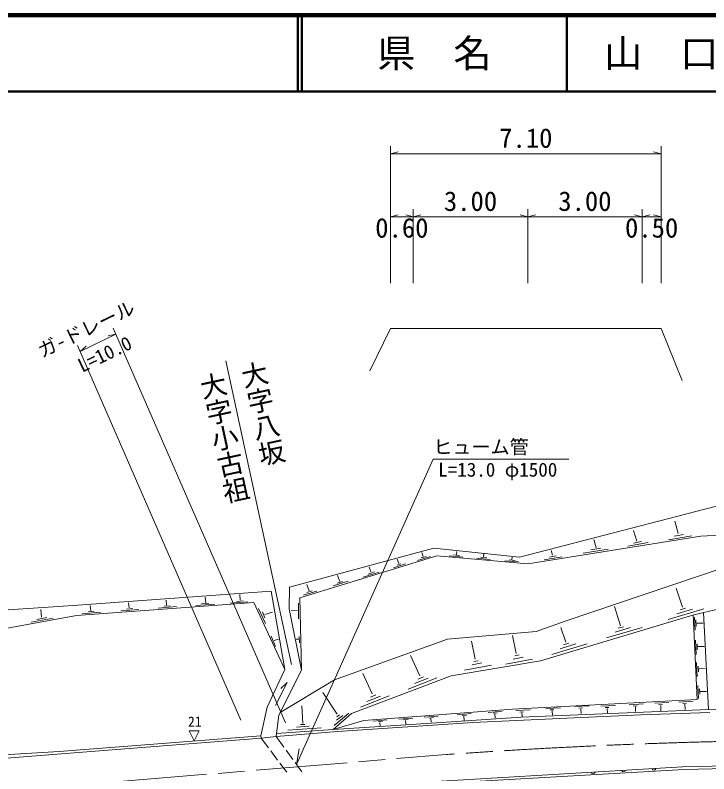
# Model space of a CAD drawing. Units: millimetres, scale not verified, with parts at other scales. Extents: x 40000 to 680000, y 20000 to 380000.
# Drawn here: x 260676 to 351624, y 280499 to 380000 of the extents above; entities that cross this region are included whole.
import ezdxf
from ezdxf.enums import TextEntityAlignment as Align

# ---------------------------------------------------------------- set-up
doc = ezdxf.new("R2010")
doc.units = ezdxf.units.MM
doc.header["$LTSCALE"] = 1000
doc.linetypes.add('CHAIN', pattern=[18.5, 12, -1.5, 3.5, -1.5])
for name, color, linetype, lineweight in [('M-BGD', 7, 'Continuous', 13), ('M-BMK', 2, 'CHAIN', 13), ('M-STR-HTXT', 7, 'Continuous', 13), ('M-TTL', 2, 'Continuous', 140), ('M-TTL-LINE', 7, 'Continuous', 50)]:
    doc.layers.add(name, color=color, linetype=linetype, lineweight=lineweight)
doc.layers.add('M-TTL-TXT', color=7, linetype='Continuous')
doc.styles.add('@ＭＳ ゴシック', font='')
doc.styles.add('ＭＳ ゴシック', font='')
doc.styles.get('@ＭＳ ゴシック').set_extended_font_data('@MS Gothic')
doc.styles.get('ＭＳ ゴシック').set_extended_font_data('MS Gothic')

msp = doc.modelspace()

# ---------------------------------------------------------------- linework, layer by layer
at = {"layer": 'M-BGD'}
for p, q in [((309878, 344845), (309878, 362832)), ((345378, 344845), (345378, 362832)), ((309878, 361832), (310878, 362082)), ((309878, 361832), (345378, 361832)), ((345378, 361832), (344378, 362082)), ((309878, 344845), (309878, 354555)), ((312878, 344845), (312878, 354555)), ((312878, 344845), (312878, 354555)), ((327878, 344845), (327878, 354555)), ((327878, 344845), (327878, 354555)), ((342878, 344845), (342878, 354555)), ((342878, 344845), (342878, 354555)), ((345378, 344845), (345378, 354555)), ((309878, 353555), (310878, 353805)), ((309878, 353555), (312878, 353555)), ((312878, 353555), (311878, 353805)), ((312878, 353555), (313878, 353805)), ((312878, 353555), (327878, 353555)), ((327878, 353555), (326878, 353805)), ((327878, 353555), (328878, 353805)), ((327878, 353555), (342878, 353555)), ((342878, 353555), (341878, 353805)), ((342878, 353555), (343878, 353805)), ((342878, 353555), (345378, 353555)), ((345378, 353555), (344378, 353805)), ((309878, 338921), (307186, 333338)), ((312878, 338921), (309878, 338921)), ((327878, 338921), (312878, 338921)), ((327878, 338921), (342878, 338921)), ((342878, 338921), (345378, 338921)), ((345378, 338921), (348145, 332082)), ((326808, 308894), (353641, 315846)), ((347595, 312009), (347156, 313618)), ((372498, 312798), (350589, 311681)), ((350589, 311681), (327890, 308039)), ((342172, 311017), (341746, 312417)), ((346319, 311172), (349389, 311730)), ((347063, 311651), (348299, 311890)), ((336852, 310119), (336559, 311227)), ((340993, 310343), (343651, 310822)), ((341729, 310751), (342810, 310973)), ((296644, 304972), (315554, 310081)), ((314181, 309016), (313992, 309548)), ((315554, 310081), (326808, 308894)), ((318522, 309273), (318563, 309663)), ((331127, 309171), (330968, 309809)), ((335168, 309419), (338420, 309977)), ((336169, 309871), (337454, 310110)), ((315980, 309102), (297982, 303573)), ((310991, 308071), (310743, 308674)), ((313431, 308473), (315132, 308998)), ((313915, 308809), (314547, 309010)), ((327890, 308039), (315980, 309102)), ((317600, 309096), (319372, 308936)), ((318167, 309208), (318935, 309137)), ((321162, 308778), (322934, 308618)), ((321729, 308890), (322497, 308819)), ((322083, 308955), (322125, 309345)), ((325449, 308558), (326217, 308487)), ((325804, 308623), (325833, 308898)), ((330019, 308559), (332385, 308967)), ((330737, 308932), (331597, 309082)), ((307316, 306972), (307074, 307610)), ((310276, 307527), (311847, 308024)), ((310778, 307864), (311262, 308035)), ((324882, 308446), (326654, 308286)), ((332799, 300514), (353525, 307528)), ((303225, 305737), (302947, 306494)), ((306282, 306305), (308403, 306960)), ((306956, 306700), (307789, 306978)), ((302386, 305153), (304353, 305779)), ((302882, 305495), (303615, 305731)), ((294259, 304475), (268284, 302561)), ((296014, 294167), (294259, 304475)), ((296588, 302140), (296644, 304972)), ((299220, 304505), (298904, 305351)), ((298916, 304296), (299605, 304509)), ((348159, 302351), (347351, 304865)), ((285679, 302911), (285585, 303661)), ((297982, 303573), (298199, 294105)), ((298475, 303910), (300208, 304457)), ((268284, 302561), (251865, 301484)), ((268734, 301245), (291953, 302960)), ((270576, 301880), (270522, 302559)), ((275609, 302252), (275556, 302931)), ((280207, 302468), (281017, 302551)), ((280538, 302616), (280485, 303295)), ((284362, 302580), (286867, 302758)), ((285112, 302787), (286063, 302870)), ((291953, 302960), (296014, 294167)), ((297815, 302891), (297842, 300826)), ((264115, 301041), (264026, 302043)), ((269477, 301502), (271846, 301691)), ((270245, 301732), (271054, 301815)), ((274510, 301874), (276879, 302063)), ((275278, 302104), (276087, 302187)), ((279439, 302238), (281808, 302427)), ((298199, 294105), (296588, 302140)), ((297691, 301916), (296858, 301889)), ((340051, 299920), (339244, 302434)), ((346314, 300752), (350979, 302127)), ((347432, 301491), (349479, 302112)), ((347867, 302014), (348567, 302209)), ((353043, 302158), (349666, 301369)), ((350917, 301661), (351582, 288955)), ((256218, 299002), (268734, 301245)), ((262794, 300377), (265674, 300926)), ((263521, 300749), (264815, 300997)), ((329001, 299168), (332799, 300514)), ((349666, 301369), (329558, 295340)), ((350097, 290258), (349560, 301337)), ((349739, 301041), (349816, 299334)), ((349928, 300675), (349946, 299807)), ((332866, 297766), (332241, 299712)), ((338206, 298321), (342872, 299696)), ((339325, 299061), (341372, 299681)), ((339759, 299583), (340459, 299778)), ((350064, 300238), (350873, 300256)), ((297931, 298515), (297966, 297684)), ((317352, 298181), (329001, 299168)), ((326384, 296289), (325870, 298655)), ((297899, 298161), (297521, 298153)), ((302547, 292843), (317352, 298181)), ((321006, 295521), (320492, 297887)), ((331021, 296166), (335687, 297542)), ((332140, 296906), (334187, 297527)), ((332574, 297429), (333274, 297624)), ((349887, 298028), (349963, 296132)), ((350093, 297556), (350111, 296758)), ((350170, 297178), (351009, 297195)), ((313749, 293367), (312518, 296026)), ((324988, 294867), (328524, 295531)), ((325958, 295544), (327261, 295810)), ((326184, 295996), (326742, 296103)), ((329558, 295340), (317836, 293336)), ((319610, 294098), (323146, 294763)), ((320581, 294776), (321883, 295042)), ((320807, 295228), (321365, 295335)), ((350022, 295103), (350093, 293277)), ((350247, 294618), (350265, 293874)), ((293725, 289233), (296014, 294167)), ((295252, 288200), (298199, 294105)), ((307493, 291007), (306261, 293666)), ((350353, 294287), (351163, 294299)), ((295429, 288556), (302547, 292843)), ((317836, 293336), (304776, 288410)), ((312190, 291613), (315974, 293093)), ((313041, 292348), (314813, 293039)), ((313519, 292933), (314228, 293234)), ((294811, 289472), (296340, 292463)), ((296340, 292463), (295515, 291692)), ((350200, 292069), (350259, 290388)), ((350412, 291629), (350430, 290926)), ((302891, 288335), (301035, 291150)), ((305933, 289253), (309717, 290733)), ((306784, 289988), (308556, 290679)), ((307263, 290573), (307972, 290874)), ((350507, 291292), (351334, 291298)), ((325868, 288958), (350097, 290258)), ((341176, 289568), (343081, 289674)), ((344496, 289746), (346402, 289852)), ((345046, 289563), (345540, 289594)), ((347675, 289916), (349580, 290023)), ((348224, 289733), (348718, 289764)), ((348496, 289621), (348531, 288936)), ((377392, 289703), (351582, 288955)), ((292901, 285503), (293725, 289233)), ((298393, 287118), (298251, 289405)), ((306373, 287475), (325868, 288958)), ((322684, 288560), (324514, 288712)), ((326303, 288791), (328208, 288897)), ((326852, 288608), (327346, 288639)), ((351582, 288955), (327040, 287936)), ((330265, 289056), (332170, 289162)), ((330814, 288873), (331308, 288904)), ((331086, 288760), (331117, 288171)), ((334026, 289308), (335932, 289414)), ((334576, 289125), (335070, 289156)), ((334847, 289012), (334878, 288423)), ((337482, 289370), (339388, 289476)), ((338032, 289187), (338526, 289218)), ((338303, 289074), (338334, 288485)), ((341726, 289385), (342220, 289416)), ((341997, 289272), (342028, 288683)), ((345318, 289450), (345353, 288765)), ((294922, 285787), (295252, 288200)), ((304776, 288410), (302379, 286334)), ((302495, 286823), (304415, 288436)), ((302796, 287532), (303623, 288146)), ((302843, 287981), (303204, 288247)), ((307618, 287413), (309448, 287565)), ((310965, 287668), (312795, 287820)), ((311611, 287565), (312199, 287618)), ((327040, 287936), (312604, 286989)), ((314299, 287921), (316129, 288074)), ((314945, 287819), (315533, 287872)), ((315184, 287746), (315228, 287255)), ((318617, 288250), (320447, 288402)), ((319263, 288148), (319851, 288200)), ((319502, 288074), (319555, 287489)), ((320696, 287218), (333975, 287836)), ((323329, 288457), (323918, 288510)), ((323568, 288384), (323621, 287798)), ((327124, 288495), (327149, 288004)), ((333975, 287836), (342695, 288258)), ((342695, 288258), (351774, 288550)), ((297560, 286613), (299226, 286737)), ((298101, 286950), (298641, 286976)), ((302379, 286334), (306373, 287475)), ((312604, 286989), (302379, 286334)), ((302946, 286035), (320696, 287218)), ((308264, 287311), (308852, 287363)), ((308502, 287237), (308546, 286747)), ((311850, 287492), (311894, 287001)), ((283504, 286119), (284810, 286119)), ((284157, 284810), (283504, 286119)), ((284157, 284810), (284810, 286119)), ((294895, 285414), (302946, 286035)), ((294922, 285787), (294895, 285414)), ((302379, 286334), (294922, 285787)), ((296426, 286241), (300848, 286524)), ((292901, 285503), (266466, 283408)), ((271144, 283450), (292948, 285160)), ((292948, 285160), (292901, 285503)), ((292948, 285160), (294895, 285414)), ((292948, 285160), (293885, 283903)), ((294895, 285414), (295911, 284011)), ((296204, 283606), (297083, 282391)), ((256384, 282284), (271144, 283450)), ((266466, 283408), (257573, 282889)), ((294184, 283502), (295080, 282300)), ((295379, 281899), (296275, 280696)), ((297376, 281985), (298255, 280770)), ((348376, 281083), (320120, 279444)), ((364576, 281438), (348376, 281083))]:
    msp.add_line(p, q, dxfattribs=at)
msp.add_lwpolyline([(73343, 284263), (76895, 283323), (85039, 275480), (96501, 271216), (118246, 274340), (128143, 272974), (136378, 272057), (146158, 271090), (161202, 270223), (183812, 270223), (198995, 271020), (221546, 270163), (237009, 269565), (258273, 271598), (277619, 274340), (296196, 278173), (306955, 278970), (348189, 281402), (395074, 282462), (473838, 285029), (552536, 287458), (575606, 288381)], dxfattribs=at)
for centre in [(336450, 280766), (340443, 281001), (344436, 281237)]:
    msp.add_arc(centre, 256, 196.05659, 350.69582, dxfattribs=at)
at = {"layer": 'M-BMK'}
msp.add_line((273817, 279448), (317192, 283027), dxfattribs=at)
msp.add_arc((371584, -478999), 763965, 89.83723, 94.08278, dxfattribs=at)
at = {"layer": 'M-STR-HTXT'}
for p, q in [((273527, 338941), (296103, 287180)), ((269179, 335908), (273862, 338172)), ((273862, 338172), (272853, 337962)), ((268844, 336676), (290280, 287530)), ((269179, 335908), (269970, 336568)), ((288318, 334651), (296898, 294825)), ((297554, 281740), (315486, 321752)), ((315486, 321752), (333281, 321752)), ((290172, 303271), (290113, 304021)), ((288866, 302887), (291170, 303070)), ((289729, 303111), (290568, 303194)), ((292597, 302163), (293501, 300236)), ((293089, 301751), (293421, 300958)), ((293409, 301395), (294420, 301690)), ((294232, 298547), (294826, 297218)), ((294613, 297971), (295189, 298149)), ((297554, 281740), (297916, 283769))]:
    msp.add_line(p, q, dxfattribs=at)
at = {"layer": 'M-TTL'}
msp.add_line((680000, 380000), (40000, 380000), dxfattribs=at)
at = {"layer": 'M-TTL-LINE'}
for p, q in [((297750, 380000), (297750, 370000)), ((298250, 380000), (298250, 370000)), ((333000, 380000), (333000, 370000)), ((40000, 370000), (680000, 370000))]:
    msp.add_line(p, q, dxfattribs=at)

# ---------------------------------------------------------------- texts
at = {"layer": 'M-BGD', "style": 'ＭＳ ゴシック'}
for s, p in [('7.10', (327628, 361832)), ('3.00', (320378, 353555)), ('3.00', (335378, 353555)), ('0.60', (311378, 350055)), ('0.50', (344128, 350055))]:
    msp.add_text(s, height=2566, dxfattribs=at).set_placement(p, align=Align.BOTTOM_CENTER)
at = {"layer": 'M-BGD', "style": '@ＭＳ ゴシック'}
for s, p in [('大字八坂', (289669, 334159)), ('大字小古祖', (284259, 332707))]:
    msp.add_text(s, height=2566, rotation=282.158, dxfattribs=at).set_placement(p, align=Align.BOTTOM_LEFT)
at = {"layer": 'M-BGD', "style": 'ＭＳ ゴシック'}
msp.add_text('21', height=1320, dxfattribs=at).set_placement((283335, 286298), align=Align.BOTTOM_LEFT)
at = {"layer": 'M-STR-HTXT', "style": 'ＭＳ ゴシック'}
for s, p in [('ガ-ドレール', (264437, 334528)), ('L=10.0', (269692, 332597))]:
    msp.add_text(s, height=1833, rotation=25.81, dxfattribs=at).set_placement(p, align=Align.BOTTOM_LEFT)
for s, p in [('ヒューム管', (315505, 321910)), ('L=13.0 φ1500', (316146, 318924))]:
    msp.add_text(s, height=1833, dxfattribs=at).set_placement(p, align=Align.BOTTOM_LEFT)
at = {"layer": 'M-TTL-TXT', "style": 'ＭＳ ゴシック'}
for s, p in [('県\u3000名', (315625, 375000)), ('山\u3000口\u3000県', (350375, 375000))]:
    msp.add_text(s, height=3666, dxfattribs=at).set_placement(p, align=Align.MIDDLE_CENTER)

doc.saveas('drawing.dxf')
